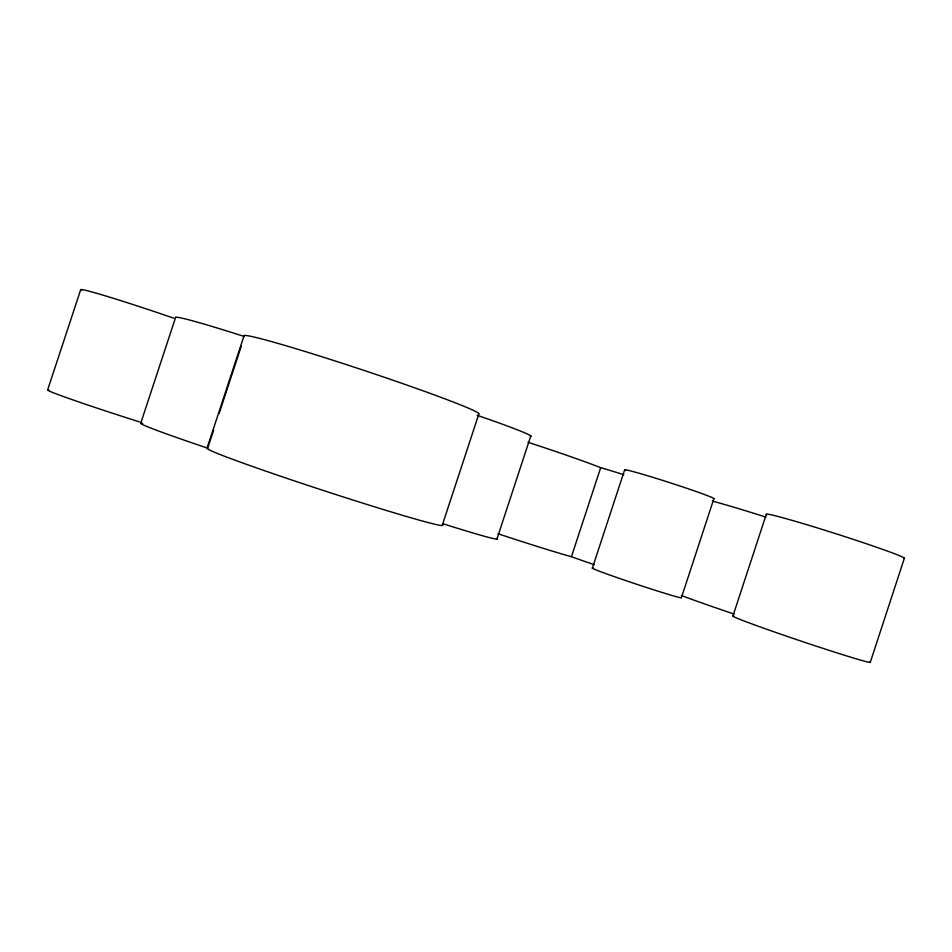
<?xml version="1.0" encoding="UTF-8"?>
<svg xmlns="http://www.w3.org/2000/svg" width="952" height="952" viewBox="0 0 952 952"><rect width="100%" height="100%" fill="white"/><g stroke="black" fill="none" stroke-linecap="round" stroke-linejoin="round"><path stroke-width="1.43" d="M496.908 539.106L530.799 435.957M594.262 564.691A44.792 1.107 18.4 0 1 571.45 556.694L600.676 467.706A44.78 1.404 18 0 1 623.81 474.691M592.382 568.106L624.655 469.836M681.394 597.713L713.869 498.741M732.933 616.003L766.312 514.282M870.271 662.342L904.4 558.169M47.6 390.046L80.706 289.658M140.694 423.378L175.608 317.409M206.965 448.38L244.033 335.83M175.585 317.611A105.017 3.939 18.5 0 1 244.462 336.532A123.927 4.998 18.4 0 1 361.867 369.709A123.927 4.998 18.4 0 1 478.796 414.18L442.394 524.873A123.962 3.939 18.1 0 1 322.252 490.125A123.962 3.939 18.1 0 1 207.691 448.178L213.665 430.03M219.186 413.287L241.237 346.302M734.135 614.076A70.055 1.797 18.5 0 1 681.382 595.452M712.334 501.109A70.043 2.273 17.8 0 1 765.943 517.115M681.049 597.475A46.922 1.297 18.4 0 1 634.579 583.552A46.922 1.297 18.4 0 1 593.536 568.225M625.619 470.502A46.91 1.654 17.9 0 1 667.899 482.069A46.91 1.654 17.9 0 1 713.441 498.777M869.652 661.711A72.531 2.011 18.6 0 1 801.822 641.362A72.531 2.011 18.6 0 1 733.564 616.003M766.788 514.699A72.507 2.558 17.7 0 1 833.512 532.977A72.507 2.558 17.7 0 1 904.305 558.419M496.73 538.523A89.678 2.63 18.2 0 1 442.989 523.767M139.623 421.938A78.98 2.154 17.9 0 1 48.873 390.046M207.691 448.178A105.041 3.106 18 0 1 142.681 423.354M477.13 415.262A89.655 3.344 18.2 0 1 530.276 436.456M81.682 290.515A78.968 2.737 18.6 0 1 173.811 318.206M571.45 556.694A86.156 2.13 18.3 0 1 497.991 533.763M528.051 442.287A86.144 2.701 18.1 0 1 600.676 467.706"/></g></svg>
